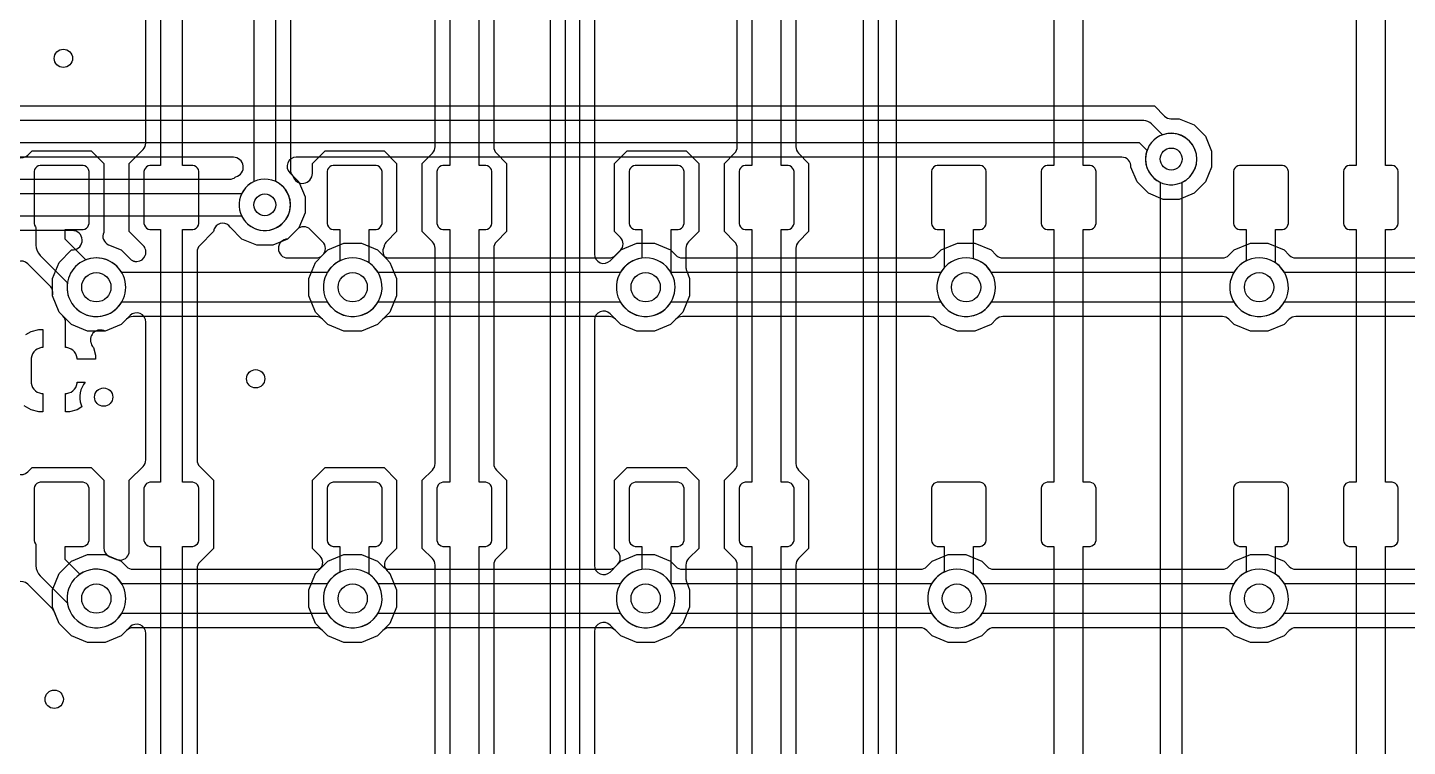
# Model space of a CAD drawing. Header units: millimetres. Extents: x -12.6 to 79.4, y -27 to 65.1.
# Drawn here: x 9.03 to 28.17, y 8.74 to 18.71 of the extents above; entities that cross this region are included whole.
import ezdxf

# ---------------------------------------------------------------- set-up
doc = ezdxf.new("R2010")
doc.units = ezdxf.units.MM

msp = doc.modelspace()

# ---------------------------------------------------------------- linework, layer by layer
at = {"layer": '16_copper'}
for points in [[(20.828, 43.434), (20.828, 0.381, 0.198912), (20.865, 0.291), (21.373, -0.217, 0.198912), (21.463, -0.254), (22.096, -0.254), (22.109, -0.285), (22.132, -0.325), (22.16, -0.362), (22.193, -0.395), (22.23, -0.423), (22.271, -0.447), (22.314, -0.464), (22.359, -0.477), (22.405, -0.483), (22.452, -0.483), (22.498, -0.477, 1), (22.359, 0.223), (22.314, 0.21, 0.223221), (22.096, 0), (21.516, 0), (21.082, 0.434), (21.082, 43.381)], [(12.167, 39.243), (12.167, 16.578), (12.161, 16.576), (12.121, 16.552), (12.084, 16.524), (12.051, 16.491), (12.023, 16.454), (11.999, 16.414), (11.982, 16.371), (11.969, 16.326), (11.963, 16.279), (11.963, 16.233), (11.969, 16.186), (11.982, 16.141), (11.999, 16.098), (12.023, 16.058), (12.051, 16.021), (12.084, 15.988), (12.121, 15.96), (12.161, 15.936), (12.204, 15.919), (12.249, 15.906), (12.296, 15.9), (12.342, 15.9), (12.389, 15.906, 0.722594), (12.471, 16.578), (12.471, 39.18)], [(12.675, 39.043), (12.675, 16.743, 0.16802), (12.702, 16.665), (12.708, 16.659, 0.891191), (12.979, 16.692), (12.979, 16.83), (13.154, 17.005), (13.973, 17.005), (14.148, 16.83), (14.148, 15.885), (14.007, 15.744, 0.133073), (13.974, 15.687), (13.973, 15.679, 0.358949), (14.007, 15.506), (14.055, 15.458), (14.148, 15.234), (14.148, 14.992), (14.055, 14.768), (13.884, 14.596), (13.659, 14.503), (13.417, 14.503), (13.193, 14.596), (13.021, 14.768), (12.929, 14.992), (12.929, 15.234), (13.021, 15.458), (13.12, 15.557, 0.426167), (13.12, 15.744), (12.948, 15.916, 0.414214), (12.769, 15.916), (12.636, 15.782), (12.43, 15.697), (12.208, 15.697), (12.002, 15.782), (11.84, 15.944, 0.554308), (11.625, 15.938), (11.624, 15.935, 0.088453), (11.608, 15.885), (11.416, 15.693, 0.198912), (11.379, 15.604), (11.379, 12.717, 0.198912), (11.416, 12.628), (11.608, 12.436), (11.608, 11.491), (11.416, 11.299, 0.198912), (11.379, 11.209), (11.379, 8.323, 0.198912)], [(20.625, 0.244), (20.625, 38.5, 0.534518)], [(16.688, -8.422), (16.688, 30.901, 0.954409), (16.517, 31.592), (16.472, 31.579, 0.730917), (16.485, 30.901), (16.485, -8.422)], [(16.281, -8.225), (16.281, 30.704, 0.198912)], [(14.681, 8.272), (14.681, 11.26, 0.198912), (14.644, 11.35), (14.503, 11.491), (14.503, 12.436), (14.644, 12.577, 0.198912), (14.681, 12.667), (14.681, 15.654, 0.198912), (14.644, 15.744), (14.503, 15.885), (14.503, 16.83), (14.644, 16.971, 0.198912), (14.681, 17.061), (14.681, 20.049, 0.198912)], [(15.494, 20.049), (15.494, 17.061, 0.198912), (15.531, 16.971), (15.672, 16.83), (15.672, 15.885), (15.531, 15.744, 0.198912), (15.494, 15.654), (15.494, 12.667, 0.198912), (15.531, 12.577), (15.672, 12.436), (15.672, 11.491), (15.531, 11.35, 0.198912), (15.494, 11.26), (15.494, 8.272, 0.198912)], [(18.872, 8.272), (18.872, 11.26, 0.198912), (18.835, 11.35), (18.694, 11.491), (18.694, 12.436), (18.835, 12.577, 0.198912), (18.872, 12.667), (18.872, 15.654, 0.198912), (18.835, 15.744), (18.694, 15.885), (18.694, 16.83), (18.835, 16.971, 0.198912), (18.872, 17.061), (18.872, 20.049, 0.198912)], [(19.685, 20.049), (19.685, 17.061, 0.198912), (19.722, 16.971), (19.863, 16.83), (19.863, 15.885), (19.722, 15.744, 0.198912), (19.685, 15.654), (19.685, 12.667, 0.198912), (19.722, 12.577), (19.863, 12.436), (19.863, 11.491), (19.722, 11.35, 0.198912), (19.685, 11.26), (19.685, 8.272, 0.198912)], [(8.814, 17.035, 0.668185), (9.031, 16.946), (9.09, 17.005), (9.909, 17.005), (10.084, 16.83), (10.084, 15.873, 0.424681), (10.151, 15.703), (10.328, 15.63), (10.451, 15.506), (10.456, 15.502), (10.461, 15.497), (10.467, 15.493), (10.473, 15.489), (10.479, 15.486), (10.485, 15.482), (10.492, 15.48), (10.498, 15.476), (10.505, 15.475), (10.511, 15.473), (10.518, 15.472), (10.526, 15.47), (10.532, 15.47), (10.539, 15.469), (10.546, 15.47, 0.65374), (10.631, 15.693), (10.439, 15.885), (10.439, 16.83), (10.631, 17.022, 0.198912), (10.668, 17.112), (10.668, 19.075, 0.668179)], [(16.891, 19.1), (16.891, 15.571, 0.668179), (17.108, 15.481), (17.251, 15.624, 0.414219), (17.251, 15.804), (17.17, 15.885), (17.17, 16.83), (17.345, 17.005), (18.164, 17.005), (18.339, 16.83), (18.339, 15.885), (18.198, 15.744, 0.198912), (18.161, 15.654), (18.161, 15.382, 0.098491), (18.171, 15.334), (18.212, 15.234), (18.212, 14.992), (18.119, 14.768), (17.948, 14.596), (17.723, 14.503), (17.481, 14.503), (17.257, 14.596), (17.108, 14.745, 0.668179), (16.891, 14.655), (16.891, 11.253, 0.668185), (17.108, 11.163), (17.213, 11.268, 0.414208), (17.213, 11.448), (17.17, 11.491), (17.17, 12.436), (17.345, 12.611), (18.164, 12.611), (18.339, 12.436), (18.339, 11.491), (18.198, 11.35, 0.198912), (18.161, 11.26), (18.161, 11.064, 0.098491), (18.171, 11.016), (18.212, 10.916), (18.212, 10.674), (18.119, 10.45), (17.948, 10.278), (17.723, 10.185), (17.481, 10.185), (17.257, 10.278), (17.108, 10.427, 0.668179), (16.891, 10.337), (16.891, 6.558, 0.820683)], [(25.044, 0.825), (25.044, 16.569, 0.944056), (24.777, 17.228), (24.734, 17.211, 0.627338), (24.74, 16.569), (24.74, 0.762, 0.198912)], [(8.814, 12.641, 0.668185), (9.031, 12.551), (9.09, 12.611), (9.909, 12.611), (10.084, 12.436), (10.084, 11.498, 0.30335), (10.162, 11.38), (10.264, 11.338), (10.273, 11.335), (10.282, 11.332), (10.287, 11.332), (10.291, 11.33), (10.301, 11.33), (10.31, 11.329), (10.315, 11.329, 0.409248), (10.439, 11.456), (10.439, 12.436), (10.631, 12.628, 0.198912), (10.668, 12.717), (10.668, 14.63, 0.668179), (10.451, 14.72), (10.328, 14.596), (10.103, 14.503), (9.861, 14.503), (9.637, 14.596), (9.465, 14.768), (9.373, 14.992, 0.303561), (9.335, 15.134), (9.216, 15.254), (9.031, 15.439, 0.668179), (8.814, 15.349)], [(10.668, 8.323), (10.668, 10.312, 0.668179), (10.451, 10.402), (10.328, 10.278), (10.103, 10.185), (9.861, 10.185), (9.637, 10.278), (9.465, 10.45), (9.398, 10.613, 0.098494), (9.37, 10.655), (9.216, 10.809), (9.031, 10.994, 0.668179), (8.814, 10.904)]]:
    msp.add_lwpolyline(points, format="xyb", dxfattribs=at)
for points in [[(10.871, 20.307), (10.871, 16.802), (10.725, 16.802), (10.701, 16.796), (10.679, 16.783), (10.662, 16.765), (10.649, 16.744), (10.643, 16.719), (10.643, 15.996), (10.649, 15.972), (10.662, 15.95), (10.679, 15.932), (10.701, 15.92), (10.725, 15.913), (10.871, 15.913), (10.871, 12.408), (10.725, 12.408), (10.701, 12.401), (10.679, 12.389), (10.662, 12.371), (10.649, 12.349), (10.643, 12.325), (10.643, 11.602), (10.649, 11.577), (10.662, 11.556), (10.679, 11.538), (10.701, 11.525), (10.725, 11.519), (10.871, 11.519), (10.871, 8.014)], [(11.176, 8.014), (11.176, 11.519), (11.322, 11.519), (11.346, 11.525), (11.368, 11.538), (11.386, 11.556), (11.398, 11.577), (11.405, 11.602), (11.405, 12.325), (11.398, 12.349), (11.386, 12.371), (11.368, 12.389), (11.346, 12.401), (11.322, 12.408), (11.176, 12.408), (11.176, 15.913), (11.322, 15.913), (11.346, 15.92), (11.368, 15.932), (11.386, 15.95), (11.398, 15.972), (11.405, 15.996), (11.405, 16.719), (11.398, 16.744), (11.386, 16.765), (11.368, 16.783), (11.346, 16.796), (11.322, 16.802), (11.176, 16.802), (11.176, 20.307)], [(14.884, 20.307), (14.884, 16.802), (14.789, 16.802), (14.765, 16.796), (14.743, 16.783), (14.726, 16.765), (14.713, 16.744), (14.707, 16.719), (14.707, 15.996), (14.713, 15.972), (14.726, 15.95), (14.743, 15.932), (14.765, 15.92), (14.789, 15.913), (14.884, 15.913), (14.884, 12.408), (14.789, 12.408), (14.765, 12.401), (14.743, 12.389), (14.726, 12.371), (14.713, 12.349), (14.707, 12.325), (14.707, 11.602), (14.713, 11.577), (14.726, 11.556), (14.743, 11.538), (14.765, 11.525), (14.789, 11.519), (14.884, 11.519), (14.884, 8.014)], [(15.291, 8.014), (15.291, 11.519), (15.386, 11.519), (15.41, 11.525), (15.432, 11.538), (15.45, 11.556), (15.462, 11.577), (15.469, 11.602), (15.469, 12.325), (15.462, 12.349), (15.45, 12.371), (15.432, 12.389), (15.41, 12.401), (15.386, 12.408), (15.291, 12.408), (15.291, 15.913), (15.386, 15.913), (15.41, 15.92), (15.432, 15.932), (15.45, 15.95), (15.462, 15.972), (15.469, 15.996), (15.469, 16.719), (15.462, 16.744), (15.45, 16.765), (15.432, 16.783), (15.41, 16.796), (15.386, 16.802), (15.291, 16.802), (15.291, 20.307)], [(19.075, 20.307), (19.075, 16.802), (18.98, 16.802), (18.956, 16.796), (18.934, 16.783), (18.917, 16.765), (18.904, 16.744), (18.898, 16.719), (18.898, 15.996), (18.904, 15.972), (18.917, 15.95), (18.934, 15.932), (18.956, 15.92), (18.98, 15.913), (19.075, 15.913), (19.075, 12.408), (18.98, 12.408), (18.956, 12.401), (18.934, 12.389), (18.917, 12.371), (18.904, 12.349), (18.898, 12.325), (18.898, 11.602), (18.904, 11.577), (18.917, 11.556), (18.934, 11.538), (18.956, 11.525), (18.98, 11.519), (19.075, 11.519), (19.075, 8.014)], [(19.482, 8.014), (19.482, 11.519), (19.577, 11.519), (19.601, 11.525), (19.623, 11.538), (19.641, 11.556), (19.653, 11.577), (19.66, 11.602), (19.66, 12.325), (19.653, 12.349), (19.641, 12.371), (19.623, 12.389), (19.601, 12.401), (19.577, 12.408), (19.482, 12.408), (19.482, 15.913), (19.577, 15.913), (19.601, 15.92), (19.623, 15.932), (19.641, 15.95), (19.653, 15.972), (19.66, 15.996), (19.66, 16.719), (19.653, 16.744), (19.641, 16.765), (19.623, 16.783), (19.601, 16.796), (19.577, 16.802), (19.482, 16.802), (19.482, 20.307)], [(23.266, 20.307), (23.266, 16.802), (23.171, 16.802), (23.147, 16.796), (23.125, 16.783), (23.108, 16.765), (23.095, 16.744), (23.089, 16.719), (23.089, 15.996), (23.095, 15.972), (23.108, 15.95), (23.125, 15.932), (23.147, 15.92), (23.171, 15.913), (23.266, 15.913), (23.266, 12.408), (23.171, 12.408), (23.147, 12.401), (23.125, 12.389), (23.108, 12.371), (23.095, 12.349), (23.089, 12.325), (23.089, 11.602), (23.095, 11.577), (23.108, 11.556), (23.125, 11.538), (23.147, 11.525), (23.171, 11.519), (23.266, 11.519), (23.266, 8.014)], [(23.673, 8.014), (23.673, 11.519), (23.768, 11.519), (23.792, 11.525), (23.814, 11.538), (23.832, 11.556), (23.844, 11.577), (23.851, 11.602), (23.851, 12.325), (23.844, 12.349), (23.832, 12.371), (23.814, 12.389), (23.792, 12.401), (23.768, 12.408), (23.673, 12.408), (23.673, 15.913), (23.768, 15.913), (23.792, 15.92), (23.814, 15.932), (23.832, 15.95), (23.844, 15.972), (23.851, 15.996), (23.851, 16.719), (23.844, 16.744), (23.832, 16.765), (23.814, 16.783), (23.792, 16.796), (23.768, 16.802), (23.673, 16.802), (23.673, 20.307)], [(27.457, 20.307), (27.457, 16.802), (27.362, 16.802), (27.338, 16.796), (27.316, 16.783), (27.299, 16.765), (27.286, 16.744), (27.28, 16.719), (27.28, 15.996), (27.286, 15.972), (27.299, 15.95), (27.316, 15.932), (27.338, 15.92), (27.362, 15.913), (27.457, 15.913), (27.457, 12.408), (27.362, 12.408), (27.338, 12.401), (27.316, 12.389), (27.299, 12.371), (27.286, 12.349), (27.28, 12.325), (27.28, 11.602), (27.286, 11.577), (27.299, 11.556), (27.316, 11.538), (27.338, 11.525), (27.362, 11.519), (27.457, 11.519), (27.457, 8.014)], [(27.864, 8.014), (27.864, 11.519), (27.959, 11.519), (27.983, 11.525), (28.005, 11.538), (28.023, 11.556), (28.035, 11.577), (28.042, 11.602), (28.042, 12.325), (28.035, 12.349), (28.023, 12.371), (28.005, 12.389), (27.983, 12.401), (27.959, 12.408), (27.864, 12.408), (27.864, 15.913), (27.959, 15.913), (27.983, 15.92), (28.005, 15.932), (28.023, 15.95), (28.035, 15.972), (28.042, 15.996), (28.042, 16.719), (28.035, 16.744), (28.023, 16.765), (28.005, 16.783), (27.983, 16.796), (27.959, 16.802), (27.864, 16.802), (27.864, 20.307)]]:
    msp.add_lwpolyline(points, dxfattribs=at)
for points in [[(10.062, 14.714, 1), (9.903, 15.512), (9.851, 15.499), (9.838, 15.493), (9.55, 15.781), (9.55, 15.913), (9.798, 15.913), (9.822, 15.92), (9.844, 15.932), (9.862, 15.95), (9.874, 15.972), (9.881, 15.996), (9.881, 16.719), (9.874, 16.744), (9.862, 16.765), (9.844, 16.783), (9.822, 16.796), (9.798, 16.802), (9.201, 16.802), (9.177, 16.796), (9.155, 16.783), (9.138, 16.765), (9.125, 16.744), (9.119, 16.719), (9.119, 15.996), (9.125, 15.972), (9.138, 15.95), (9.144, 15.943), (9.144, 15.697, 0.198912), (9.204, 15.554), (9.581, 15.176), (9.576, 15.14), (9.576, 15.086), (9.583, 15.034), (9.597, 14.982), (9.617, 14.933), (9.644, 14.887), (9.676, 14.844), (9.714, 14.807), (9.756, 14.774), (9.802, 14.748), (9.851, 14.727), (9.903, 14.714), (9.956, 14.707), (10.009, 14.707)], [(13.618, 14.714, 0.665576), (13.767, 15.45), (13.767, 15.913), (13.862, 15.913), (13.886, 15.92), (13.908, 15.932), (13.926, 15.95), (13.938, 15.972), (13.945, 15.996), (13.945, 16.719), (13.938, 16.744), (13.926, 16.765), (13.908, 16.783), (13.886, 16.796), (13.862, 16.802), (13.265, 16.802), (13.241, 16.796), (13.219, 16.783), (13.202, 16.765), (13.189, 16.744), (13.183, 16.719), (13.183, 15.996), (13.189, 15.972), (13.202, 15.95), (13.219, 15.932), (13.241, 15.92), (13.265, 15.913), (13.36, 15.913), (13.36, 15.479), (13.358, 15.478), (13.312, 15.452), (13.27, 15.419), (13.232, 15.382), (13.2, 15.339), (13.173, 15.293), (13.153, 15.244), (13.139, 15.192), (13.132, 15.14), (13.132, 15.086), (13.139, 15.034), (13.153, 14.982), (13.173, 14.933), (13.2, 14.887), (13.232, 14.844), (13.27, 14.807), (13.312, 14.774), (13.358, 14.748), (13.407, 14.727), (13.459, 14.714), (13.512, 14.707), (13.565, 14.707)], [(17.682, 14.714, 0.453092), (17.988, 15.244), (17.967, 15.293), (17.958, 15.31), (17.958, 15.913), (18.053, 15.913), (18.077, 15.92), (18.099, 15.932), (18.117, 15.95), (18.129, 15.972), (18.136, 15.996), (18.136, 16.719), (18.129, 16.744), (18.117, 16.765), (18.099, 16.783), (18.077, 16.796), (18.053, 16.802), (17.456, 16.802), (17.432, 16.796), (17.41, 16.783), (17.393, 16.765), (17.38, 16.744), (17.374, 16.719), (17.374, 15.996), (17.38, 15.972), (17.393, 15.95), (17.41, 15.932), (17.432, 15.92), (17.456, 15.913), (17.551, 15.913), (17.551, 15.516), (17.523, 15.512), (17.471, 15.499), (17.422, 15.478), (17.376, 15.452), (17.334, 15.419), (17.296, 15.382), (17.264, 15.339), (17.237, 15.293), (17.217, 15.244), (17.203, 15.192), (17.196, 15.14), (17.196, 15.086), (17.203, 15.034), (17.217, 14.982), (17.237, 14.933), (17.264, 14.887), (17.296, 14.844), (17.334, 14.807), (17.376, 14.774), (17.422, 14.748), (17.471, 14.727), (17.523, 14.714), (17.576, 14.707), (17.629, 14.707)], [(22.127, 14.714, 0.797382), (22.149, 15.507), (22.149, 15.913), (22.244, 15.913), (22.268, 15.92), (22.29, 15.932), (22.308, 15.95), (22.32, 15.972), (22.327, 15.996), (22.327, 16.719), (22.32, 16.744), (22.308, 16.765), (22.29, 16.783), (22.268, 16.796), (22.244, 16.802), (21.647, 16.802), (21.623, 16.796), (21.601, 16.783), (21.584, 16.765), (21.571, 16.744), (21.565, 16.719), (21.565, 15.996), (21.571, 15.972), (21.584, 15.95), (21.601, 15.932), (21.623, 15.92), (21.647, 15.913), (21.742, 15.913), (21.742, 15.383), (21.741, 15.382), (21.709, 15.339), (21.682, 15.293), (21.662, 15.244), (21.648, 15.192), (21.641, 15.14), (21.641, 15.086), (21.648, 15.034), (21.662, 14.982), (21.682, 14.933), (21.709, 14.887), (21.741, 14.844), (21.779, 14.807), (21.821, 14.774), (21.867, 14.748), (21.916, 14.727), (21.968, 14.714), (22.021, 14.707), (22.074, 14.707)], [(26.191, 14.714, 0.665576), (26.34, 15.45), (26.34, 15.913), (26.435, 15.913), (26.459, 15.92), (26.481, 15.932), (26.499, 15.95), (26.511, 15.972), (26.518, 15.996), (26.518, 16.719), (26.511, 16.744), (26.499, 16.765), (26.481, 16.783), (26.459, 16.796), (26.435, 16.802), (25.838, 16.802), (25.814, 16.796), (25.792, 16.783), (25.775, 16.765), (25.762, 16.744), (25.756, 16.719), (25.756, 15.996), (25.762, 15.972), (25.775, 15.95), (25.792, 15.932), (25.814, 15.92), (25.838, 15.913), (25.933, 15.913), (25.933, 15.479), (25.931, 15.478), (25.885, 15.452), (25.843, 15.419), (25.805, 15.382), (25.773, 15.339), (25.746, 15.293), (25.726, 15.244), (25.712, 15.192), (25.705, 15.14), (25.705, 15.086), (25.712, 15.034), (25.726, 14.982), (25.746, 14.933), (25.773, 14.887), (25.805, 14.844), (25.843, 14.807), (25.885, 14.774), (25.931, 14.748), (25.98, 14.727), (26.032, 14.714), (26.085, 14.707), (26.138, 14.707)], [(13.417, 10.185), (13.193, 10.278), (13.021, 10.45), (12.929, 10.674), (12.929, 10.916), (13.021, 11.14), (13.086, 11.205, 0.414219), (13.086, 11.384), (12.979, 11.491), (12.979, 12.436), (13.154, 12.611), (13.973, 12.611), (14.148, 12.436), (14.148, 11.491), (14.016, 11.359, 0.345798), (13.997, 11.203), (14.015, 11.181, 0.095198), (14.055, 11.14), (14.148, 10.916), (14.148, 10.674), (14.055, 10.45), (13.884, 10.278), (13.659, 10.185)], [(10.062, 10.396, 1), (9.903, 11.194), (9.851, 11.181, 0.066772), (9.754, 11.132), (9.55, 11.336), (9.55, 11.519), (9.798, 11.519), (9.822, 11.525), (9.844, 11.538), (9.862, 11.556), (9.874, 11.577), (9.881, 11.602), (9.881, 12.325), (9.874, 12.349), (9.862, 12.371), (9.844, 12.389), (9.822, 12.401), (9.798, 12.408), (9.201, 12.408), (9.177, 12.401), (9.155, 12.389), (9.138, 12.371), (9.125, 12.349), (9.119, 12.325), (9.119, 11.602), (9.125, 11.577), (9.138, 11.556), (9.144, 11.549), (9.144, 11.252, 0.198912), (9.204, 11.109), (9.581, 10.731), (9.583, 10.716), (9.597, 10.664), (9.617, 10.615), (9.644, 10.569), (9.676, 10.526), (9.714, 10.489), (9.756, 10.456), (9.802, 10.43), (9.851, 10.409), (9.903, 10.396), (9.956, 10.389), (10.009, 10.389)], [(13.618, 10.396, 0.665576), (13.767, 11.132), (13.767, 11.519), (13.862, 11.519), (13.886, 11.525), (13.908, 11.538), (13.926, 11.556), (13.938, 11.577), (13.945, 11.602), (13.945, 12.325), (13.938, 12.349), (13.926, 12.371), (13.908, 12.389), (13.886, 12.401), (13.862, 12.408), (13.265, 12.408), (13.241, 12.401), (13.219, 12.389), (13.202, 12.371), (13.189, 12.349), (13.183, 12.325), (13.183, 11.602), (13.189, 11.577), (13.202, 11.556), (13.219, 11.538), (13.241, 11.525), (13.265, 11.519), (13.36, 11.519), (13.36, 11.161), (13.358, 11.16), (13.312, 11.134), (13.27, 11.101), (13.232, 11.064), (13.2, 11.021), (13.173, 10.975), (13.153, 10.926), (13.139, 10.874), (13.132, 10.822), (13.132, 10.768), (13.139, 10.716), (13.153, 10.664), (13.173, 10.615), (13.2, 10.569), (13.232, 10.526), (13.27, 10.489), (13.312, 10.456), (13.358, 10.43), (13.407, 10.409), (13.459, 10.396), (13.512, 10.389), (13.565, 10.389)], [(17.682, 10.396, 0.453092), (17.988, 10.926), (17.967, 10.975), (17.958, 10.992), (17.958, 11.519), (18.053, 11.519), (18.077, 11.525), (18.099, 11.538), (18.117, 11.556), (18.129, 11.577), (18.136, 11.602), (18.136, 12.325), (18.129, 12.349), (18.117, 12.371), (18.099, 12.389), (18.077, 12.401), (18.053, 12.408), (17.456, 12.408), (17.432, 12.401), (17.41, 12.389), (17.393, 12.371), (17.38, 12.349), (17.374, 12.325), (17.374, 11.602), (17.38, 11.577), (17.393, 11.556), (17.41, 11.538), (17.432, 11.525), (17.456, 11.519), (17.551, 11.519), (17.551, 11.198), (17.523, 11.194), (17.471, 11.181), (17.422, 11.16), (17.376, 11.134), (17.334, 11.101), (17.296, 11.064), (17.264, 11.021), (17.237, 10.975), (17.217, 10.926), (17.203, 10.874), (17.196, 10.822), (17.196, 10.768), (17.203, 10.716), (17.217, 10.664), (17.237, 10.615), (17.264, 10.569), (17.296, 10.526), (17.334, 10.489), (17.376, 10.456), (17.422, 10.43), (17.471, 10.409), (17.523, 10.396), (17.576, 10.389), (17.629, 10.389)], [(22, 10.396, 0.665576), (22.149, 11.132), (22.149, 11.519), (22.244, 11.519), (22.268, 11.525), (22.29, 11.538), (22.308, 11.556), (22.32, 11.577), (22.327, 11.602), (22.327, 12.325), (22.32, 12.349), (22.308, 12.371), (22.29, 12.389), (22.268, 12.401), (22.244, 12.408), (21.647, 12.408), (21.623, 12.401), (21.601, 12.389), (21.584, 12.371), (21.571, 12.349), (21.565, 12.325), (21.565, 11.602), (21.571, 11.577), (21.584, 11.556), (21.601, 11.538), (21.623, 11.525), (21.647, 11.519), (21.742, 11.519), (21.742, 11.161), (21.74, 11.16), (21.694, 11.134), (21.652, 11.101), (21.614, 11.064), (21.582, 11.021), (21.555, 10.975), (21.535, 10.926), (21.521, 10.874), (21.514, 10.822), (21.514, 10.768), (21.521, 10.716), (21.535, 10.664), (21.555, 10.615), (21.582, 10.569), (21.614, 10.526), (21.652, 10.489), (21.694, 10.456), (21.74, 10.43), (21.789, 10.409), (21.841, 10.396), (21.894, 10.389), (21.947, 10.389)], [(26.191, 10.396, 0.665576), (26.34, 11.132), (26.34, 11.519), (26.435, 11.519), (26.459, 11.525), (26.481, 11.538), (26.499, 11.556), (26.511, 11.577), (26.518, 11.602), (26.518, 12.325), (26.511, 12.349), (26.499, 12.371), (26.481, 12.389), (26.459, 12.401), (26.435, 12.408), (25.838, 12.408), (25.814, 12.401), (25.792, 12.389), (25.775, 12.371), (25.762, 12.349), (25.756, 12.325), (25.756, 11.602), (25.762, 11.577), (25.775, 11.556), (25.792, 11.538), (25.814, 11.525), (25.838, 11.519), (25.933, 11.519), (25.933, 11.161), (25.931, 11.16), (25.885, 11.134), (25.843, 11.101), (25.805, 11.064), (25.773, 11.021), (25.746, 10.975), (25.726, 10.926), (25.712, 10.874), (25.705, 10.822), (25.705, 10.768), (25.712, 10.716), (25.726, 10.664), (25.746, 10.615), (25.773, 10.569), (25.805, 10.526), (25.843, 10.489), (25.885, 10.456), (25.931, 10.43), (25.98, 10.409), (26.032, 10.396), (26.085, 10.389), (26.138, 10.389)]]:
    msp.add_lwpolyline(points, format="xyb", close=True, dxfattribs=at)
at = {"layer": '1_copper'}
for points in [[(8.198, 17.628), (24.658, 17.628), (24.799, 17.487, 0.198912), (24.889, 17.45), (25.003, 17.45), (25.209, 17.365), (25.366, 17.208), (25.451, 17.002), (25.451, 16.78), (25.366, 16.574), (25.209, 16.417), (25.003, 16.332), (24.781, 16.332), (24.575, 16.417), (24.418, 16.574), (24.333, 16.78, 0.436394), (24.206, 16.916), (12.755, 16.916, 0.668179), (12.666, 16.7), (12.793, 16.573), (12.878, 16.367), (12.878, 16.145), (12.793, 15.939), (12.636, 15.782, 0.986004), (12.639, 15.519), (13.03, 15.519, 0.198912), (13.12, 15.557), (13.193, 15.63), (13.417, 15.723), (13.659, 15.723), (13.884, 15.63), (13.957, 15.557, 0.198912), (14.047, 15.519), (17.094, 15.519, 0.198912), (17.184, 15.557), (17.257, 15.63), (17.481, 15.723), (17.723, 15.723), (17.948, 15.63), (18.021, 15.557, 0.198912), (18.111, 15.519), (21.539, 15.519, 0.198912), (21.629, 15.557), (21.702, 15.63), (21.926, 15.723), (22.168, 15.723), (22.393, 15.63), (22.466, 15.557, 0.198912), (22.556, 15.519), (25.603, 15.519, 0.198912), (25.693, 15.557), (25.766, 15.63), (25.99, 15.723), (26.232, 15.723), (26.457, 15.63), (26.53, 15.557, 0.198912), (26.62, 15.519), (29.667, 15.519, 0.198912)], [(8.04, 17.12), (24.448, 17.12), (24.557, 17.011), (24.555, 17.006), (24.542, 16.961), (24.536, 16.914), (24.536, 16.868), (24.542, 16.821), (24.555, 16.776), (24.572, 16.733), (24.596, 16.693), (24.624, 16.656), (24.657, 16.623), (24.694, 16.595), (24.734, 16.571), (24.777, 16.554), (24.822, 16.541), (24.869, 16.535), (24.915, 16.535), (24.962, 16.541, 1), (24.822, 17.241), (24.777, 17.228), (24.772, 17.226), (24.619, 17.38, 0.198912), (24.511, 17.424), (8.04, 17.424, 0.989519)], [(8.362, 16.612), (11.832, 16.612, 0.16802), (11.91, 16.639), (11.916, 16.645, 0.891191), (11.883, 16.916), (8.198, 16.916, 0.198912)], [(8.572, 16.104), (11.997, 16.104, 0.944056), (12.656, 16.371), (12.639, 16.414, 0.627338), (11.997, 16.408), (8.509, 16.408, 0.198912)], [(29.667, 14.707), (26.62, 14.707, 0.198912), (26.53, 14.669), (26.457, 14.596), (26.232, 14.503), (25.99, 14.503), (25.766, 14.596), (25.693, 14.669, 0.198912), (25.603, 14.707), (22.556, 14.707, 0.198912), (22.466, 14.669), (22.393, 14.596), (22.168, 14.503), (21.926, 14.503), (21.702, 14.596), (21.629, 14.669, 0.198912), (21.539, 14.707), (18.111, 14.707, 0.198912), (18.021, 14.669), (17.948, 14.596), (17.723, 14.503), (17.481, 14.503), (17.257, 14.596), (17.184, 14.669, 0.198912), (17.094, 14.707), (14.047, 14.707, 0.198912), (13.957, 14.669), (13.884, 14.596), (13.659, 14.503), (13.417, 14.503), (13.193, 14.596), (13.12, 14.669, 0.198912), (13.03, 14.707), (10.491, 14.707, 0.198917), (10.401, 14.669), (10.328, 14.596), (10.103, 14.503, 0.673058), (9.906, 14.343), (9.909, 14.336, 0.117792), (9.941, 14.275), (9.969, 14.17), (9.969, 14.116), (9.715, 14.116), (9.715, 14.131), (9.709, 14.162), (9.697, 14.191), (9.679, 14.217), (9.657, 14.239), (9.631, 14.256), (9.602, 14.268), (9.572, 14.275), (9.556, 14.275), (9.556, 14.624, 0.198912), (9.519, 14.714), (9.465, 14.768), (9.373, 14.992), (9.373, 15.234), (9.465, 15.458), (9.637, 15.63, 0.956154), (9.676, 15.897), (9.663, 15.9, 0.021375), (9.652, 15.9), (8.709, 15.9, 0.198903)], [(29.823, 15.316), (26.463, 15.316, 0.577351), (25.759, 15.316), (22.399, 15.316, 0.577351), (21.695, 15.316), (17.954, 15.316, 0.577351), (17.25, 15.316), (13.89, 15.316, 0.577351), (13.186, 15.316), (10.334, 15.316, 0.967798), (9.617, 14.933), (9.644, 14.887, 0.555736), (10.334, 14.91), (13.186, 14.91, 0.577351), (13.89, 14.91), (17.25, 14.91, 0.577351), (17.954, 14.91), (21.695, 14.91, 0.577351), (22.399, 14.91), (25.759, 14.91, 0.577351), (26.463, 14.91), (29.823, 14.91, 0.577351)], [(9.004, 14.457), (9.079, 14.5), (9.184, 14.528), (9.239, 14.528), (9.239, 14.275), (9.223, 14.275), (9.192, 14.268), (9.163, 14.256), (9.137, 14.239), (9.115, 14.217), (9.098, 14.191), (9.086, 14.162), (9.08, 14.131), (9.08, 13.783), (9.086, 13.752), (9.098, 13.723), (9.115, 13.697), (9.137, 13.675), (9.163, 13.658), (9.192, 13.646), (9.223, 13.639), (9.239, 13.639), (9.239, 13.386), (9.184, 13.386), (9.079, 13.414), (8.983, 13.469, 0.284787)], [(29.667, 10.389), (26.62, 10.389, 0.198912), (26.53, 10.351), (26.457, 10.278), (26.232, 10.185), (25.99, 10.185), (25.766, 10.278), (25.693, 10.351, 0.198912), (25.603, 10.389), (22.429, 10.389, 0.198912), (22.339, 10.351), (22.266, 10.278), (22.041, 10.185), (21.799, 10.185), (21.575, 10.278), (21.502, 10.351, 0.198912), (21.412, 10.389), (18.111, 10.389, 0.198912), (18.021, 10.351), (17.948, 10.278), (17.723, 10.185), (17.481, 10.185), (17.257, 10.278), (17.184, 10.351, 0.198912), (17.094, 10.389), (14.047, 10.389, 0.198912), (13.957, 10.351), (13.884, 10.278), (13.659, 10.185), (13.417, 10.185), (13.193, 10.278), (13.12, 10.351, 0.198912), (13.03, 10.389), (10.491, 10.389, 0.198917), (10.401, 10.351), (10.328, 10.278), (10.103, 10.185), (9.861, 10.185), (9.637, 10.278), (9.465, 10.45), (9.373, 10.674), (9.373, 10.916), (9.465, 11.14), (9.637, 11.312), (9.861, 11.405), (10.103, 11.405), (10.328, 11.312), (10.401, 11.239, 0.198917), (10.491, 11.201), (13.03, 11.201, 0.198912), (13.12, 11.239), (13.193, 11.312), (13.417, 11.405), (13.659, 11.405), (13.884, 11.312), (13.957, 11.239, 0.198912), (14.047, 11.201), (17.094, 11.201, 0.198912), (17.184, 11.239), (17.257, 11.312), (17.481, 11.405), (17.723, 11.405), (17.948, 11.312), (18.021, 11.239, 0.198912), (18.111, 11.201), (21.412, 11.201, 0.198912), (21.502, 11.239), (21.575, 11.312), (21.799, 11.405), (22.041, 11.405), (22.266, 11.312), (22.339, 11.239, 0.198912), (22.429, 11.201), (25.603, 11.201, 0.198912), (25.693, 11.239), (25.766, 11.312), (25.99, 11.405), (26.232, 11.405), (26.457, 11.312), (26.53, 11.239, 0.198912), (26.62, 11.201), (29.667, 11.201, 0.198912)], [(29.823, 10.998), (26.463, 10.998, 0.577351), (25.759, 10.998), (22.272, 10.998, 0.577351), (21.568, 10.998), (17.954, 10.998, 0.577351), (17.25, 10.998), (13.89, 10.998, 0.577351), (13.186, 10.998), (10.334, 10.998), (10.321, 11.021), (10.288, 11.064), (10.251, 11.101), (10.208, 11.134), (10.162, 11.16), (10.113, 11.181), (10.062, 11.194), (10.009, 11.201), (9.956, 11.201), (9.903, 11.194), (9.851, 11.181), (9.802, 11.16), (9.756, 11.134), (9.714, 11.101), (9.676, 11.064), (9.644, 11.021), (9.617, 10.975), (9.597, 10.926), (9.583, 10.874), (9.576, 10.822), (9.576, 10.768), (9.583, 10.716), (9.597, 10.664), (9.617, 10.615), (9.644, 10.569), (9.676, 10.526), (9.714, 10.489), (9.756, 10.456), (9.802, 10.43), (9.851, 10.409), (9.903, 10.396), (9.956, 10.389), (10.009, 10.389), (10.062, 10.396, 0.215979), (10.334, 10.592), (13.186, 10.592, 0.577351), (13.89, 10.592), (17.25, 10.592, 0.577351), (17.954, 10.592), (21.568, 10.592, 0.577351), (22.272, 10.592), (25.759, 10.592, 0.577351), (26.463, 10.592), (29.823, 10.592, 0.577351)]]:
    msp.add_lwpolyline(points, format="xyb", dxfattribs=at)
msp.add_lwpolyline([(9.556, 13.386), (9.556, 13.639), (9.572, 13.639), (9.602, 13.646), (9.631, 13.658), (9.657, 13.675), (9.679, 13.697), (9.697, 13.723), (9.709, 13.752), (9.715, 13.783), (9.715, 13.798), (9.828, 13.798, 0.258847), (9.77, 13.483), (9.783, 13.453), (9.715, 13.414), (9.61, 13.386)], format="xyb", close=True, dxfattribs=at)
at = {"layer": 'drills_via_1_16'}
for centre, radius in [((9.525, 18.288), 0.127), ((24.892, 16.891), 0.152), ((12.319, 16.256), 0.152), ((9.982, 15.113), 0.203), ((13.538, 15.113), 0.203), ((17.602, 15.113), 0.203), ((22.047, 15.113), 0.203), ((26.111, 15.113), 0.203), ((12.192, 13.843), 0.127), ((10.084, 13.589), 0.127), ((9.982, 10.795), 0.203), ((13.538, 10.795), 0.203), ((17.602, 10.795), 0.203), ((21.92, 10.795), 0.203), ((26.111, 10.795), 0.203), ((9.398, 9.398), 0.127)]:
    msp.add_circle(centre, radius, dxfattribs=at)

doc.saveas('drawing.dxf')
